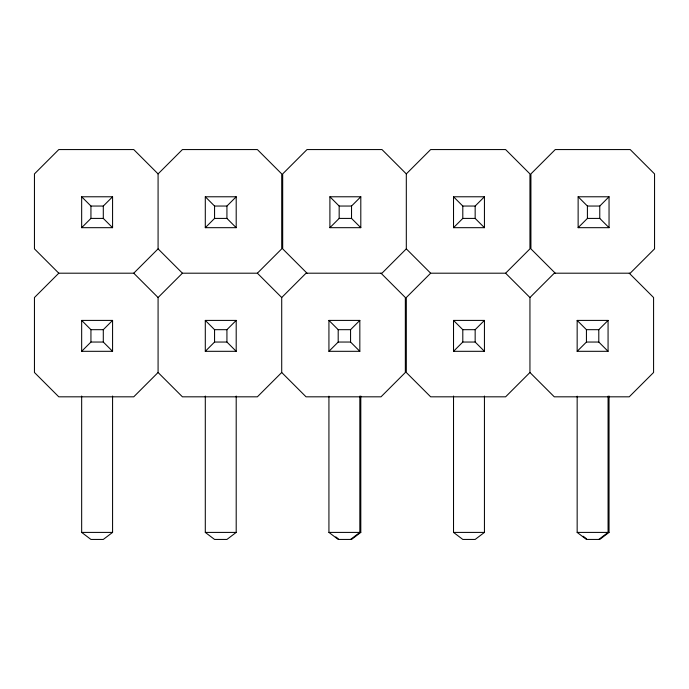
<?xml version="1.0" encoding="UTF-8"?>
<svg xmlns="http://www.w3.org/2000/svg" width="689" height="689" viewBox="0 0 689 689"><rect width="100%" height="100%" fill="white"/><g stroke="black" fill="none" stroke-linecap="round" stroke-linejoin="round"><path stroke-width="1.03" d="M81.664 227.68L90.939 218.413L90.939 206.045L81.664 196.778L112.574 196.778L112.574 227.68L81.664 227.68L81.664 196.778M90.939 206.045L103.298 206.045L112.574 196.778M158.082 297.527L133.744 273.197L58.789 273.197L34.45 297.527L34.45 372.491L58.789 396.821L133.744 396.821L158.082 372.491L158.082 297.527L182.421 273.197L257.376 273.197L281.715 297.527L281.715 372.491L257.376 396.821L182.421 396.821L158.082 372.491M133.744 273.197L158.082 248.858L158.082 173.904L182.421 149.565L257.376 149.565L281.715 173.904L281.715 248.858L257.376 273.197M81.664 351.312L90.939 342.045L90.939 329.678L81.664 320.411L112.574 320.411L112.574 351.312L81.664 351.312L81.664 320.411M90.939 329.678L103.298 329.678L112.574 320.411M205.296 227.68L214.563 218.413L214.563 206.045L205.296 196.778L236.198 196.778L236.198 227.68L205.296 227.68L205.296 196.778M214.563 206.045L226.931 206.045L236.198 196.778M205.296 351.312L214.563 342.045L214.563 329.678L205.296 320.411L236.198 320.411L236.198 351.312L205.296 351.312L205.296 320.411M214.563 329.678L226.931 329.678L236.198 320.411M329.902 227.68L339.169 218.413L339.169 206.045L329.902 196.778L360.803 196.778L360.803 227.68L329.902 227.68L329.902 196.778M339.169 206.045L351.536 206.045L360.803 196.778M281.715 297.527L306.045 273.197L381.982 273.197L406.312 248.858L406.312 173.904L381.982 149.565L307.018 149.565L282.688 173.904L282.688 248.858L307.018 273.197M406.312 173.904L430.651 149.565L505.605 149.565L529.944 173.904L529.944 248.858L505.605 273.197L430.651 273.197L406.312 248.858M328.929 351.312L338.196 342.045L338.196 329.678L328.929 320.411L359.83 320.411L359.83 351.312L328.929 351.312L328.929 320.411M338.196 329.678L350.563 329.678L359.83 320.411M453.526 227.68L462.801 218.413L462.801 206.045L453.526 196.778L484.436 196.778L484.436 227.68L453.526 227.68L453.526 196.778M462.801 206.045L475.16 206.045L484.436 196.778M430.651 273.197L406.312 297.527L406.312 372.491L430.651 396.821L505.605 396.821L529.944 372.491L529.944 297.527L505.605 273.197M453.526 351.312L462.801 342.045L462.801 329.678L453.526 320.411L484.436 320.411L484.436 351.312L453.526 351.312L453.526 320.411M462.801 329.678L475.16 329.678L484.436 320.411M578.131 227.68L587.407 218.413L587.407 206.045L578.131 196.778L609.042 196.778L609.042 227.68L578.131 227.68L578.131 196.778M587.407 206.045L599.766 206.045L609.042 196.778M529.944 297.527L554.283 273.197L630.211 273.197L654.55 248.858L654.55 173.904L630.211 149.565L555.256 149.565L530.918 173.904L530.918 248.858L555.256 273.197M577.158 351.312L586.434 342.045L586.434 329.678L577.158 320.411L608.068 320.411L608.068 351.312L577.158 351.312L577.158 320.411M586.434 329.678L598.793 329.678L608.068 320.411M112.574 396.037L112.574 532.408L103.298 539.435L90.939 539.435L81.664 532.408L81.664 396.037M236.198 396.037L236.198 532.408L226.931 539.435L214.563 539.435L205.296 532.408L205.296 396.037M350.563 539.435L359.83 532.408L359.83 396.166M360.803 396.037L360.803 532.408L351.536 539.435L338.196 539.435L328.929 532.408L328.929 396.166M484.436 396.037L484.436 532.408L475.16 539.435L462.801 539.435L453.526 532.408L453.526 396.037M598.793 539.435L608.068 532.408L608.068 396.166M609.042 396.037L609.042 532.408L599.766 539.435L586.434 539.435L577.158 532.408L577.158 396.166M90.939 218.413L103.298 218.413L112.574 227.68M214.563 218.413L226.931 218.413L236.198 227.68M339.169 218.413L351.536 218.413L360.803 227.68M462.801 218.413L475.16 218.413L484.436 227.68M587.407 218.413L599.766 218.413L609.042 227.68M90.939 342.045L103.298 342.045L112.574 351.312M214.563 342.045L226.931 342.045L236.198 351.312M338.196 342.045L350.563 342.045L359.83 351.312M462.801 342.045L475.16 342.045L484.436 351.312M586.434 342.045L598.793 342.045L608.068 351.312M81.664 532.408L112.574 532.408M205.296 532.408L236.198 532.408M328.929 532.408L360.803 532.408M453.526 532.408L484.436 532.408M577.158 532.408L609.042 532.408M583.187 536.24L586.563 538.798M335.801 536.886L338.325 538.798M629.238 273.197L653.577 297.527L653.577 372.491L629.238 396.821L554.283 396.821L529.944 372.491M381.008 273.197L405.339 297.527L405.339 372.491L381.008 396.821L306.045 396.821L281.715 372.491M158.082 173.904L133.744 149.565L58.789 149.565L34.45 173.904L34.45 248.858L58.789 273.197M158.082 248.858L182.421 273.197M599.766 206.045L599.766 218.413M598.793 329.678L598.793 342.045M475.16 206.045L475.16 218.413M475.16 329.678L475.16 342.045M351.536 206.045L351.536 218.413M350.563 329.678L350.563 342.045M226.931 206.045L226.931 218.413M226.931 329.678L226.931 342.045M103.298 206.045L103.298 218.413M103.298 329.678L103.298 342.045"/></g></svg>
